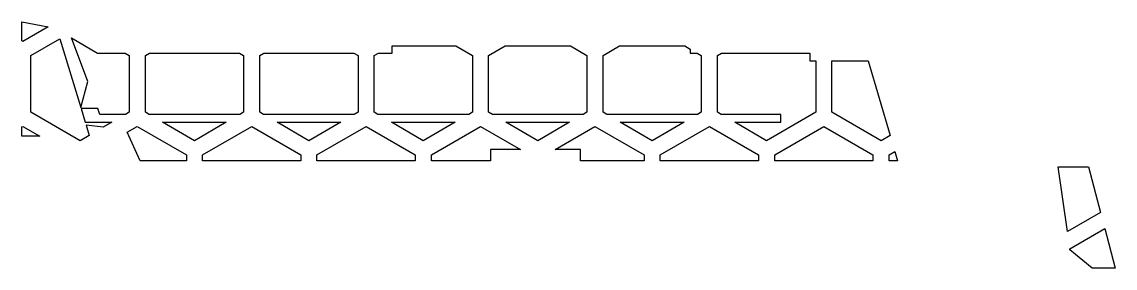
# Model space of a CAD drawing. Header units: millimetres. Extents: x 2.2 to 36, y 17.7 to 25.3.
import ezdxf

# ---------------------------------------------------------------- set-up
doc = ezdxf.new("R2010")
doc.units = ezdxf.units.MM

msp = doc.modelspace()

# ---------------------------------------------------------------- linework, layer by layer
for points in [[(2.235, 25.321), (3.048, 25.169), (2.266, 24.718), (2.235, 24.736), (2.235, 25.321)], [(4.215, 22.143), (4.312, 21.822), (4.031, 21.66), (2.516, 22.535), (2.516, 24.285), (3.409, 24.8), (4.051, 22.684), (4.269, 23.484), (3.768, 24.832), (4.564, 24.358), (5.419, 24.358), (5.547, 24.285), (5.547, 22.535), (5.432, 22.469), (4.646, 22.469), (4.578, 22.653), (4.06, 22.653), (4.189, 22.227), (5.014, 22.227), (4.748, 22.073), (4.215, 22.143)], [(8.95, 24.358), (9.078, 24.285), (9.078, 22.535), (8.963, 22.469), (6.161, 22.469), (6.047, 22.535), (6.047, 24.285), (6.175, 24.358), (8.95, 24.358)], [(12.481, 24.358), (12.609, 24.285), (12.609, 22.535), (12.495, 22.469), (9.692, 22.469), (9.578, 22.535), (9.578, 24.285), (9.706, 24.358), (12.481, 24.358)], [(13.665, 24.358), (13.665, 24.579), (15.63, 24.579), (16.14, 24.285), (16.14, 22.535), (16.026, 22.469), (13.223, 22.469), (13.109, 22.535), (13.109, 24.285), (13.237, 24.358), (13.665, 24.358)], [(19.162, 24.579), (19.671, 24.285), (19.671, 22.535), (19.557, 22.469), (16.754, 22.469), (16.64, 22.535), (16.64, 24.285), (17.15, 24.579), (19.162, 24.579)], [(22.693, 24.579), (22.855, 24.485), (22.855, 24.358), (23.074, 24.358), (23.202, 24.285), (23.202, 22.535), (23.088, 22.469), (20.285, 22.469), (20.171, 22.535), (20.171, 24.285), (20.681, 24.579), (22.693, 24.579)], [(26.556, 24.358), (26.556, 24.121), (26.733, 24.121), (26.733, 22.535), (25.218, 21.66), (24.235, 22.227), (25.653, 22.227), (25.653, 22.469), (23.817, 22.469), (23.702, 22.535), (23.702, 24.285), (23.83, 24.358), (26.556, 24.358)], [(27.69, 24.132), (27.691, 24.121), (28.351, 24.121), (29.028, 21.821), (28.749, 21.66), (27.233, 22.535), (27.233, 24.121), (27.69, 24.121), (27.69, 24.132)], [(2.235, 21.801), (2.235, 22.084), (2.266, 22.102), (2.787, 21.801), (2.235, 21.801)], [(5.889, 21.044), (5.486, 21.922), (5.797, 22.102), (7.312, 21.227), (7.312, 21.044), (5.889, 21.044)], [(8.545, 22.227), (7.562, 21.66), (6.579, 22.227), (8.545, 22.227)], [(10.843, 21.044), (7.812, 21.044), (7.812, 21.227), (9.328, 22.102), (10.843, 21.227), (10.843, 21.044)], [(12.076, 22.227), (11.093, 21.66), (10.11, 22.227), (12.076, 22.227)], [(11.343, 21.044), (11.343, 21.227), (12.859, 22.102), (14.374, 21.227), (14.374, 21.044), (11.343, 21.044)], [(15.608, 22.227), (14.624, 21.66), (13.641, 22.227), (15.608, 22.227)], [(16.701, 21.39), (16.701, 21.044), (14.874, 21.044), (14.874, 21.227), (16.39, 22.102), (17.623, 21.39), (16.701, 21.39)], [(19.139, 22.227), (18.156, 21.66), (17.172, 22.227), (19.139, 22.227)], [(19.478, 21.04), (19.478, 21.39), (18.688, 21.39), (19.921, 22.102), (21.437, 21.227), (21.437, 21.04), (19.478, 21.04)], [(22.67, 22.227), (21.687, 21.66), (20.703, 22.227), (22.67, 22.227)], [(21.937, 21.04), (21.937, 21.227), (23.452, 22.102), (24.968, 21.227), (24.968, 21.04), (21.937, 21.04)], [(25.468, 21.04), (25.468, 21.227), (26.983, 22.102), (28.499, 21.227), (28.499, 21.04), (25.468, 21.04)], [(29.258, 21.04), (28.999, 21.04), (28.999, 21.227), (29.173, 21.327), (29.258, 21.04)], [(35.155, 20.852), (35.522, 19.454), (34.5, 18.864), (34.215, 20.852), (35.155, 20.852)], [(35.974, 17.736), (35.266, 17.736), (34.581, 18.297), (34.576, 18.331), (35.654, 18.953), (35.974, 17.736)]]:
    msp.add_lwpolyline(points, close=True)

doc.saveas('drawing.dxf')
